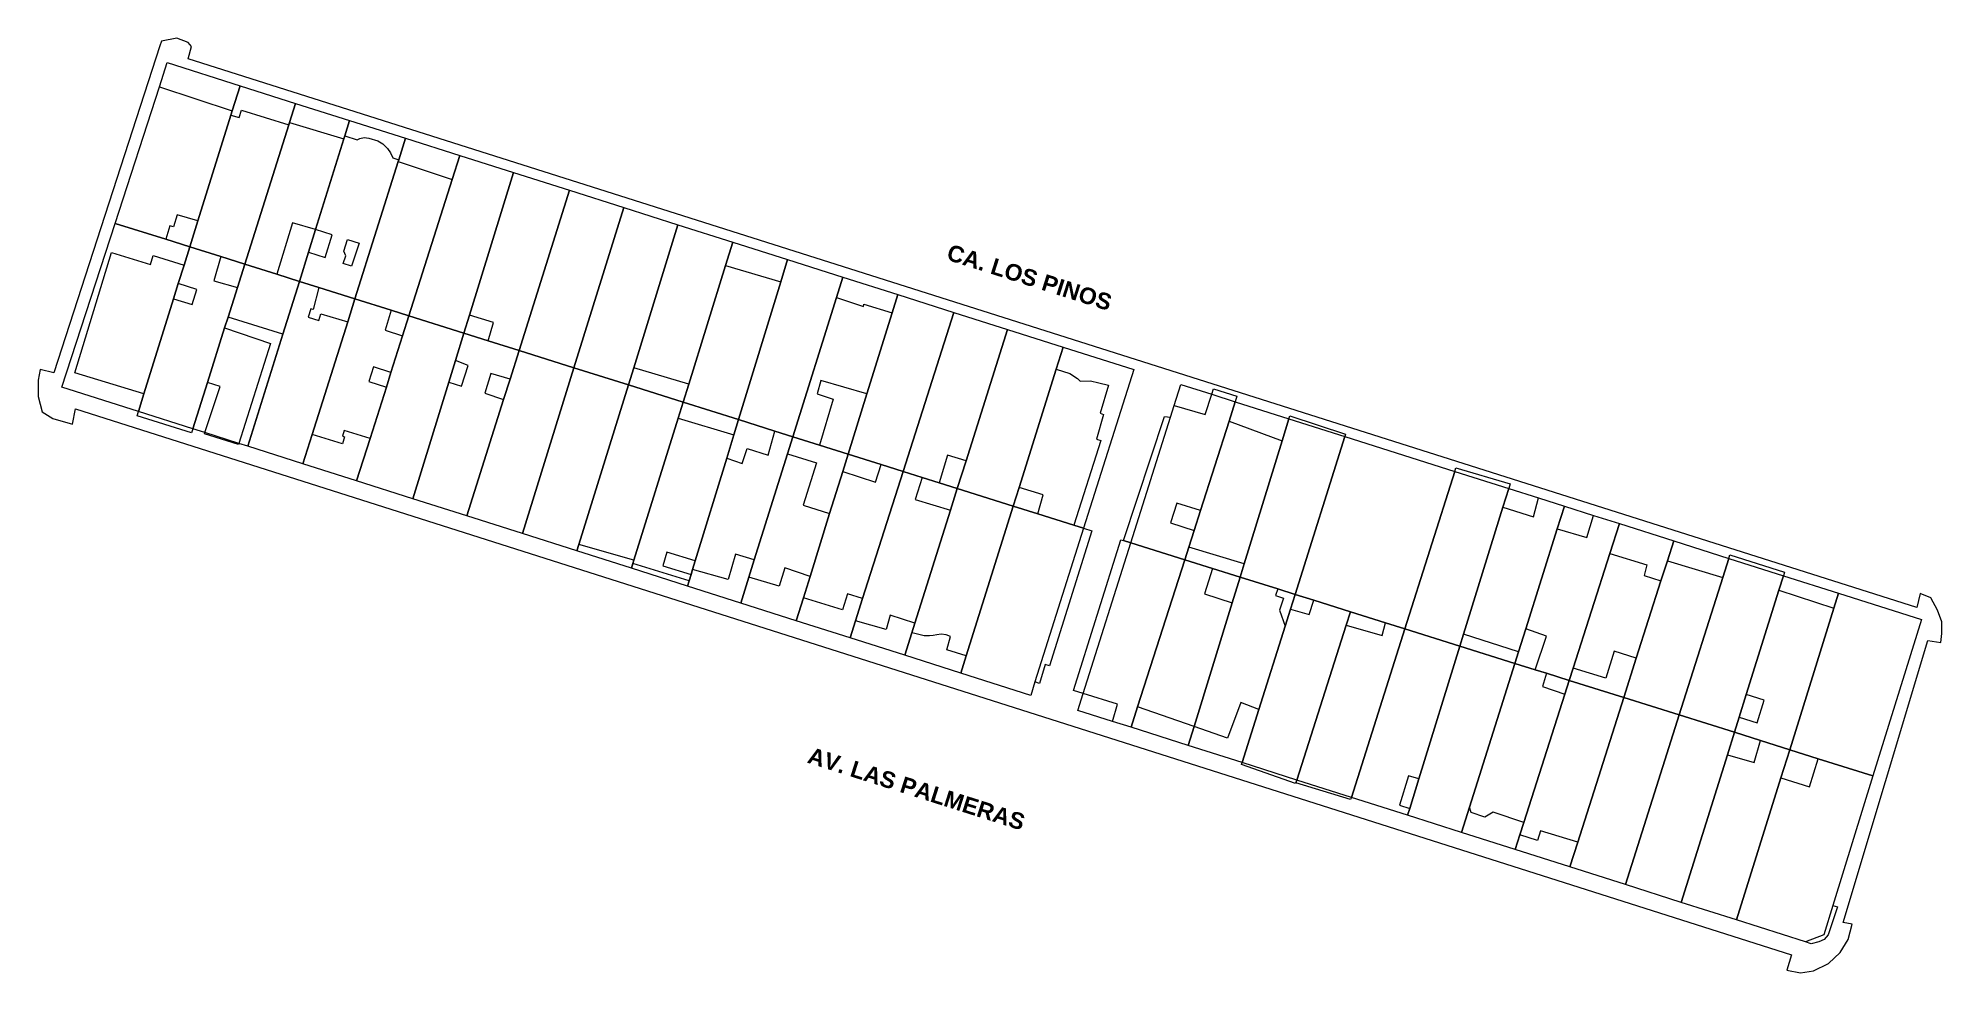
# Model space of a CAD drawing. Header units: metres. Extents: x 540584 to 540816, y 9428198 to 9428311.
import ezdxf
from ezdxf.enums import TextEntityAlignment as Align

# ---------------------------------------------------------------- set-up
doc = ezdxf.new("R2010")
doc.units = ezdxf.units.M
for name, color, linetype, lineweight, true_color in [('010101_LIMITEMANZANA', 18, 'Continuous', 9, 0x000000), ('010102_DIVISIONLOTE', 18, 'Continuous', 20, 0x000000), ('010103_AREACONSTRUIDA', 1, 'Continuous', 9, 0xff0000), ('040105_VEREDA', 18, 'Continuous', 9, 0x000000), ('NOMENCLATURA', 7, 'Continuous', 0, 0xffffff)]:
    doc.layers.add(name, color=color, linetype=linetype, lineweight=lineweight, true_color=true_color)
doc.styles.add('avenidas', font='arialbd.ttf')

msp = doc.modelspace()

# ---------------------------------------------------------------- linework, layer by layer
at = {"layer": '010101_LIMITEMANZANA', "flags": 128}
for points in [[(540705.469, 9428232.9117), (540704.9544, 9428231.2866), (540696.4447, 9428233.9944), (540689.6458, 9428236.1579), (540682.9784, 9428238.2794), (540676.435, 9428240.3615), (540669.6796, 9428242.5111), (540663.1952, 9428244.5745), (540656.3636, 9428246.7483), (540649.7367, 9428248.857), (540643.1058, 9428250.967), (540636.3552, 9428253.1151), (540629.7746, 9428255.209), (540622.9267, 9428257.388), (540616.4028, 9428259.464), (540609.6866, 9428261.6011), (540608.6038, 9428261.9456), (540604.467, 9428263.262), (540603.0005, 9428263.7286), (540596.3826, 9428265.8344), (540587.0688, 9428268.7981), (540593.5406, 9428288.7317), (540598.9292, 9428305.3288), (540599.8907, 9428308.2902), (540608.7491, 9428305.4776), (540615.4971, 9428303.335), (540622.0864, 9428301.2429), (540628.8821, 9428299.0851), (540635.4877, 9428296.9879), (540642.0344, 9428294.9092), (540648.8352, 9428292.7499), (540655.4377, 9428290.6536), (540662.0379, 9428288.558), (540668.7206, 9428286.4361), (540675.3711, 9428284.3246), (540682.0945, 9428282.1898), (540688.7877, 9428280.0647), (540695.6042, 9428277.9004), (540702.1229, 9428275.8306), (540708.9072, 9428273.6766), (540717.5116, 9428270.9446), (540711.3916, 9428251.6166)], [(540801.451, 9428202.1556), (540799.2255, 9428201.2893), (540790.8526, 9428203.9536), (540784.1243, 9428206.0945), (540777.3203, 9428208.2596), (540770.5525, 9428210.4131), (540763.9046, 9428212.5285), (540757.3804, 9428214.6045), (540750.8241, 9428216.6907), (540743.9762, 9428218.8698), (540737.3343, 9428220.9832), (540730.6889, 9428223.0978), (540724.1168, 9428225.1891), (540717.1762, 9428227.3976), (540714.9031, 9428228.1209), (540710.7083, 9428229.4557), (540711.3536, 9428231.5021), (540717.1399, 9428249.8527), (540721.9673, 9428265.1622), (540722.4079, 9428266.5594), (540723.2192, 9428269.1324), (540726.9819, 9428267.9377), (540729.8503, 9428267.0269), (540736.3844, 9428264.9523), (540743.1892, 9428262.7917), (540756.5621, 9428258.5457), (540763.1276, 9428256.4611), (540766.7263, 9428255.3185), (540769.8968, 9428254.3119), (540773.4473, 9428253.1846), (540776.6021, 9428252.1829), (540783.1939, 9428250.0899), (540789.9036, 9428247.9595), (540796.5404, 9428245.8523), (540803.2658, 9428243.7169), (540813.33, 9428240.5214), (540807.4385, 9428221.4936), (540802.557, 9428205.7276)]]:
    msp.add_lwpolyline(points, close=True, dxfattribs=at)
at = {"layer": '010102_DIVISIONLOTE', "flags": 128}
for points in [[(540603.6173, 9428289.0266), (540602.6321, 9428285.8685), (540599.7109, 9428286.7885), (540593.5406, 9428288.7317), (540598.9292, 9428305.3288), (540599.8907, 9428308.2902), (540608.7491, 9428305.4776), (540607.7921, 9428302.4096), (540607.627, 9428301.8805)], [(540614.6765, 9428300.7341), (540609.3214, 9428283.7619), (540606.4216, 9428284.6751), (540602.6321, 9428285.8685), (540603.6173, 9428289.0266), (540607.627, 9428301.8805), (540607.7921, 9428302.4096), (540608.7491, 9428305.4776), (540615.4971, 9428303.335), (540614.7621, 9428301.0054)], [(540617.0748, 9428285.2211), (540615.964, 9428281.6699), (540613.2135, 9428282.5361), (540609.3214, 9428283.7619), (540614.6765, 9428300.7341), (540614.7621, 9428301.0054), (540615.4971, 9428303.335), (540622.0864, 9428301.2429), (540621.5096, 9428299.399), (540621.395, 9428299.0326), (540617.9334, 9428287.9661)], [(540627.9918, 9428296.2585), (540622.7261, 9428279.5403), (540618.356, 9428280.9166), (540615.964, 9428281.6699), (540617.0748, 9428285.2211), (540617.9334, 9428287.9661), (540621.395, 9428299.0326), (540621.5096, 9428299.399), (540622.0864, 9428301.2429), (540628.8821, 9428299.0851), (540628.0536, 9428296.4548)], [(540634.5669, 9428294.0817), (540629.3032, 9428277.4689), (540627.1529, 9428278.1461), (540622.7261, 9428279.5403), (540627.9918, 9428296.2585), (540628.0536, 9428296.4548), (540628.8821, 9428299.0851), (540635.4877, 9428296.9879)], [(540642.0344, 9428294.9092), (540636.6771, 9428277.561), (540635.9976, 9428275.3606), (540629.3032, 9428277.4689), (540634.5669, 9428294.0817), (540635.4877, 9428296.9879)], [(540648.8352, 9428292.7499), (540642.6955, 9428273.2513), (540638.935, 9428274.4356), (540635.9976, 9428275.3606), (540636.6771, 9428277.561), (540642.0344, 9428294.9092)], [(540648.8352, 9428292.7499), (540655.4377, 9428290.6536), (540649.3765, 9428271.1472), (540642.6955, 9428273.2513)], [(540662.0379, 9428288.558), (540656.649, 9428271.1656), (540655.9972, 9428269.0621), (540649.3765, 9428271.1472), (540655.4377, 9428290.6536)], [(540597.0571, 9428267.9968), (540596.3826, 9428265.8344), (540587.0688, 9428268.7981), (540593.5406, 9428288.7317), (540599.7109, 9428286.7885), (540602.6321, 9428285.8685), (540601.9409, 9428283.6527), (540601.2348, 9428281.3892), (540600.6638, 9428279.5586)], [(540663.3407, 9428269.1572), (540662.658, 9428266.9644), (540655.9972, 9428269.0621), (540656.649, 9428271.1656), (540662.0379, 9428288.558), (540668.7206, 9428286.4361), (540667.84, 9428283.608)], [(540604.7792, 9428269.3659), (540603.0005, 9428263.7286), (540596.3826, 9428265.8344), (540597.0571, 9428267.9968), (540600.6638, 9428279.5586), (540601.2348, 9428281.3892), (540601.9409, 9428283.6527), (540602.6321, 9428285.8685), (540606.4216, 9428284.6751), (540609.3214, 9428283.7619), (540608.4254, 9428280.9219), (540607.288, 9428277.3171), (540606.8717, 9428275.9978)], [(540674.5399, 9428281.6111), (540669.4028, 9428264.8402), (540662.658, 9428266.9644), (540663.3407, 9428269.1572), (540667.84, 9428283.608), (540668.7206, 9428286.4361), (540675.3711, 9428284.3246)], [(540613.9525, 9428275.2392), (540609.6866, 9428261.6011), (540608.6038, 9428261.9456), (540604.467, 9428263.262), (540603.0005, 9428263.7286), (540604.7792, 9428269.3659), (540606.8717, 9428275.9978), (540607.288, 9428277.3171), (540608.4254, 9428280.9219), (540609.3214, 9428283.7619), (540613.2135, 9428282.5361), (540615.964, 9428281.6699)], [(540682.0945, 9428282.1898), (540681.3153, 9428279.6994), (540676.0145, 9428262.758), (540673.8276, 9428263.4467), (540669.4028, 9428264.8402), (540674.5399, 9428281.6111), (540675.3711, 9428284.3246)], [(540617.5306, 9428263.0448), (540616.4028, 9428259.464), (540609.6866, 9428261.6011), (540613.9525, 9428275.2392), (540615.964, 9428281.6699), (540618.356, 9428280.9166), (540622.7261, 9428279.5403), (540621.8488, 9428276.7548)], [(540685.029, 9428267.9837), (540682.7438, 9428260.6387), (540679.2497, 9428261.7391), (540676.0145, 9428262.758), (540681.3153, 9428279.6994), (540682.0945, 9428282.1898), (540688.7877, 9428280.0647), (540688.0918, 9428277.828)], [(540624.5648, 9428262.5466), (540622.9267, 9428257.388), (540616.4028, 9428259.464), (540617.5306, 9428263.0448), (540621.8488, 9428276.7548), (540622.7261, 9428279.5403), (540627.1529, 9428278.1461), (540629.3032, 9428277.4689), (540628.5301, 9428275.0341), (540627.1152, 9428270.5786), (540626.5528, 9428268.8072)], [(540695.6042, 9428277.9004), (540689.4323, 9428258.5323), (540686.7628, 9428259.373), (540682.7438, 9428260.6387), (540685.029, 9428267.9837), (540688.0918, 9428277.828), (540688.7877, 9428280.0647)], [(540635.9976, 9428275.3606), (540634.9744, 9428272.0474), (540634.1628, 9428269.4192), (540629.7746, 9428255.209), (540622.9267, 9428257.388), (540624.5648, 9428262.5466), (540626.5528, 9428268.8072), (540627.1152, 9428270.5786), (540628.5301, 9428275.0341), (540629.3032, 9428277.4689)], [(540697.0923, 9428259.8349), (540696.0292, 9428256.4547), (540693.8169, 9428257.1514), (540691.7527, 9428257.8015), (540689.4323, 9428258.5323), (540695.6042, 9428277.9004), (540702.1229, 9428275.8306)], [(540640.8238, 9428267.3069), (540636.3552, 9428253.1151), (540629.7746, 9428255.209), (540634.1628, 9428269.4192), (540634.9744, 9428272.0474), (540635.9976, 9428275.3606), (540638.935, 9428274.4356), (540642.6955, 9428273.2513), (540641.604, 9428269.7849)], [(540708.9072, 9428273.6766), (540708.0618, 9428270.9847), (540703.5408, 9428256.5894), (540702.8262, 9428254.3141), (540696.0292, 9428256.4547), (540697.0923, 9428259.8349), (540702.1229, 9428275.8306)], [(540649.3765, 9428271.1472), (540643.1058, 9428250.967), (540636.3552, 9428253.1151), (540640.8238, 9428267.3069), (540641.604, 9428269.7849), (540642.6955, 9428273.2513)], [(540717.5116, 9428270.9446), (540711.3916, 9428251.6166), (540710.2039, 9428251.9906), (540705.8332, 9428253.3671), (540702.8262, 9428254.3141), (540703.5408, 9428256.5894), (540708.0618, 9428270.9847), (540708.9072, 9428273.6766)], [(540655.9972, 9428269.0621), (540649.9837, 9428249.6543), (540649.7367, 9428248.857), (540643.1058, 9428250.967), (540649.3765, 9428271.1472)], [(540656.5503, 9428247.348), (540656.3636, 9428246.7483), (540649.7367, 9428248.857), (540649.9837, 9428249.6543), (540655.9972, 9428269.0621), (540662.658, 9428266.9644), (540662.0557, 9428265.0301), (540656.6738, 9428247.7445)], [(540724.1812, 9428249.3007), (540723.6989, 9428247.7927), (540717.1399, 9428249.8527), (540721.9673, 9428265.1622), (540722.4079, 9428266.5594), (540723.2192, 9428269.1324), (540726.9819, 9428267.9377), (540729.8503, 9428267.0269), (540729.0917, 9428264.655), (540725.6089, 9428253.7648), (540724.841, 9428251.3638)], [(540663.3982, 9428245.2373), (540663.1952, 9428244.5745), (540656.3636, 9428246.7483), (540656.5503, 9428247.348), (540656.6738, 9428247.7445), (540662.0557, 9428265.0301), (540662.658, 9428266.9644), (540669.4028, 9428264.8402), (540668.8306, 9428262.9721), (540667.9623, 9428260.1375), (540664.139, 9428247.6559), (540663.8212, 9428246.6181), (540663.6346, 9428246.0092)], [(540670.6657, 9428245.6629), (540669.6796, 9428242.5111), (540663.1952, 9428244.5745), (540663.3982, 9428245.2373), (540663.6346, 9428246.0092), (540663.8212, 9428246.6181), (540664.139, 9428247.6559), (540667.9623, 9428260.1375), (540668.8306, 9428262.9721), (540669.4028, 9428264.8402), (540673.8276, 9428263.4467), (540676.0145, 9428262.758), (540675.3658, 9428260.6846), (540671.327, 9428247.7763)], [(540730.9335, 9428247.2842), (540730.4375, 9428245.6764), (540727.0682, 9428246.7346), (540723.6989, 9428247.7927), (540724.1812, 9428249.3007), (540724.841, 9428251.3638), (540725.6089, 9428253.7648), (540729.0917, 9428264.655), (540729.8503, 9428267.0269), (540736.3844, 9428264.9523), (540735.5503, 9428262.2488)], [(540743.1892, 9428262.7917), (540737.1367, 9428243.5725), (540735.0195, 9428244.2374), (540730.4375, 9428245.6764), (540730.9335, 9428247.2842), (540735.5503, 9428262.2488), (540736.3844, 9428264.9523)], [(540677.3007, 9428243.1439), (540676.435, 9428240.3615), (540669.6796, 9428242.5111), (540670.6657, 9428245.6629), (540671.327, 9428247.7763), (540675.3658, 9428260.6846), (540676.0145, 9428262.758), (540679.2497, 9428261.7391), (540682.7438, 9428260.6387), (540682.0826, 9428258.5136), (540680.4917, 9428253.4002), (540678.1063, 9428245.7334)], [(540756.5621, 9428258.5457), (540750.4827, 9428239.381), (540748.1469, 9428240.1146), (540743.853, 9428241.4632), (540739.4131, 9428242.8576), (540737.1367, 9428243.5725), (540743.1892, 9428262.7917)], [(540683.6415, 9428240.3604), (540682.9784, 9428238.2794), (540676.435, 9428240.3615), (540677.3007, 9428243.1439), (540678.1063, 9428245.7334), (540680.4917, 9428253.4002), (540682.0826, 9428258.5136), (540682.7438, 9428260.6387), (540686.7628, 9428259.373), (540689.4323, 9428258.5323), (540684.5023, 9428243.0615)], [(540690.5099, 9428238.9055), (540689.6458, 9428236.1579), (540682.9784, 9428238.2794), (540683.6415, 9428240.3604), (540684.5023, 9428243.0615), (540689.4323, 9428258.5323), (540691.7527, 9428257.8015), (540693.8169, 9428257.1514), (540696.0292, 9428256.4547), (540695.1971, 9428253.8089), (540690.8754, 9428240.0678)], [(540763.1276, 9428256.4611), (540762.426, 9428254.1933), (540757.638, 9428238.7163), (540757.1918, 9428237.274), (540750.4827, 9428239.381), (540756.5621, 9428258.5457)], [(540697.1036, 9428236.0925), (540696.4447, 9428233.9944), (540689.6458, 9428236.1579), (540690.5099, 9428238.9055), (540690.8754, 9428240.0678), (540695.1971, 9428253.8089), (540696.0292, 9428256.4547), (540702.8262, 9428254.3141)], [(540764.3041, 9428236.5695), (540763.8655, 9428235.178), (540757.1918, 9428237.274), (540757.638, 9428238.7163), (540762.426, 9428254.1933), (540763.1276, 9428256.4611), (540766.7263, 9428255.3185), (540769.8968, 9428254.3119), (540769.0302, 9428251.5628), (540765.1892, 9428239.3774)], [(540705.8332, 9428253.3671), (540710.2039, 9428251.9906), (540711.3916, 9428251.6166), (540705.469, 9428232.9117), (540704.9544, 9428231.2866), (540696.4447, 9428233.9944), (540697.1036, 9428236.0925), (540702.8262, 9428254.3141)], [(540770.9745, 9428234.608), (540770.4908, 9428233.0973), (540767.7168, 9428233.9685), (540766.3245, 9428234.4058), (540763.8655, 9428235.178), (540764.3041, 9428236.5695), (540765.1892, 9428239.3774), (540769.0302, 9428251.5628), (540769.8968, 9428254.3119), (540773.4473, 9428253.1846), (540776.6021, 9428252.1829), (540775.4418, 9428248.5593)], [(540778.6489, 9428235.8249), (540777.1168, 9428231.0163), (540770.4908, 9428233.0973), (540770.9745, 9428234.608), (540775.4418, 9428248.5593), (540776.6021, 9428252.1829), (540783.1939, 9428250.0899), (540782.4248, 9428247.6759), (540781.6408, 9428245.2154)], [(540717.9712, 9428229.8834), (540717.1762, 9428227.3976), (540714.9031, 9428228.1209), (540710.7083, 9428229.4557), (540711.3536, 9428231.5021), (540717.1399, 9428249.8527), (540723.6989, 9428247.7927)], [(540789.1627, 9428245.6221), (540783.8619, 9428228.898), (540777.1168, 9428231.0163), (540778.6489, 9428235.8249), (540781.6408, 9428245.2154), (540782.4248, 9428247.6759), (540783.1939, 9428250.0899), (540789.9036, 9428247.9595)], [(540724.8318, 9428227.5066), (540724.1168, 9428225.1891), (540717.1762, 9428227.3976), (540717.9712, 9428229.8834), (540723.6989, 9428247.7927), (540727.0682, 9428246.7346), (540730.4375, 9428245.6764), (540729.4697, 9428242.5395)], [(540796.5404, 9428245.8523), (540795.9834, 9428244.0688), (540792.0259, 9428231.3962), (540791.1642, 9428228.637), (540790.5862, 9428226.7862), (540783.8619, 9428228.898), (540789.1627, 9428245.6221), (540789.9036, 9428247.9595)], [(540732.7309, 9428229.582), (540730.6889, 9428223.0978), (540724.1168, 9428225.1891), (540724.8318, 9428227.5066), (540729.4697, 9428242.5395), (540730.4375, 9428245.6764), (540735.0195, 9428244.2374), (540737.1367, 9428243.5725), (540736.5766, 9428241.7938), (540735.9187, 9428239.7047)], [(540802.7004, 9428241.9059), (540797.3202, 9428224.6713), (540793.7521, 9428225.7919), (540790.5862, 9428226.7862), (540791.1642, 9428228.637), (540792.0259, 9428231.3962), (540795.9834, 9428244.0688), (540796.5404, 9428245.8523), (540803.2658, 9428243.7169)], [(540743.3298, 9428239.8194), (540737.3343, 9428220.9832), (540730.6889, 9428223.0978), (540732.7309, 9428229.582), (540735.9187, 9428239.7047), (540736.5766, 9428241.7938), (540737.1367, 9428243.5725), (540739.4131, 9428242.8576), (540743.853, 9428241.4632)], [(540813.33, 9428240.5214), (540807.4385, 9428221.4936), (540800.793, 9428223.5806), (540797.3202, 9428224.6713), (540802.7004, 9428241.9059), (540803.2658, 9428243.7169)], [(540750.4827, 9428239.381), (540743.9762, 9428218.8698), (540737.3343, 9428220.9832), (540743.3298, 9428239.8194), (540743.853, 9428241.4632), (540748.1469, 9428240.1146)], [(540751.0833, 9428217.5287), (540750.8241, 9428216.6907), (540743.9762, 9428218.8698), (540750.4827, 9428239.381), (540757.1918, 9428237.274), (540752.1933, 9428221.1167)], [(540763.8655, 9428235.178), (540758.3464, 9428217.6692), (540757.3804, 9428214.6045), (540750.8241, 9428216.6907), (540751.0833, 9428217.5287), (540752.1933, 9428221.1167), (540757.1918, 9428237.274)], [(540764.4782, 9428214.3196), (540763.9046, 9428212.5285), (540757.3804, 9428214.6045), (540758.3464, 9428217.6692), (540763.8655, 9428235.178), (540766.3245, 9428234.4058), (540767.7168, 9428233.9685), (540770.4908, 9428233.0973), (540769.9619, 9428231.4456), (540764.955, 9428215.809)], [(540771.5142, 9428213.4316), (540770.5525, 9428210.4131), (540763.9046, 9428212.5285), (540764.4782, 9428214.3196), (540764.955, 9428215.809), (540769.9619, 9428231.4456), (540770.4908, 9428233.0973), (540777.1168, 9428231.0163)], [(540783.8619, 9428228.898), (540777.3203, 9428208.2596), (540770.5525, 9428210.4131), (540771.5142, 9428213.4316), (540777.1168, 9428231.0163)], [(540790.5862, 9428226.7862), (540789.7341, 9428224.0576), (540784.1243, 9428206.0945), (540777.3203, 9428208.2596), (540783.8619, 9428228.898)], [(540796.2462, 9428221.231), (540790.8526, 9428203.9536), (540784.1243, 9428206.0945), (540789.7341, 9428224.0576), (540790.5862, 9428226.7862), (540793.7521, 9428225.7919), (540797.3202, 9428224.6713)], [(540801.451, 9428202.1556), (540799.2255, 9428201.2893), (540790.8526, 9428203.9536), (540796.2462, 9428221.231), (540797.3202, 9428224.6713), (540800.793, 9428223.5806), (540807.4385, 9428221.4936), (540802.557, 9428205.7276)]]:
    msp.add_lwpolyline(points, close=True, dxfattribs=at)
at = {"layer": '010103_AREACONSTRUIDA', "flags": 128}
for points in [[(540607.7921, 9428302.4096), (540607.627, 9428301.8805), (540603.6173, 9428289.0266), (540601.1026, 9428289.7771), (540600.6627, 9428288.3115), (540600.2089, 9428288.4477), (540599.7109, 9428286.7885), (540593.5406, 9428288.7317), (540598.9292, 9428305.3288)], [(540614.6765, 9428300.7341), (540609.3214, 9428283.7619), (540606.4216, 9428284.6751), (540602.6321, 9428285.8685), (540603.6173, 9428289.0266), (540607.627, 9428301.8805), (540608.6539, 9428301.5971), (540608.9305, 9428302.4981)], [(540621.395, 9428299.0326), (540617.9334, 9428287.9661), (540615.1345, 9428288.7949), (540613.2135, 9428282.5361), (540609.3214, 9428283.7619), (540614.6765, 9428300.7341), (540614.7621, 9428301.0054)], [(540621.5096, 9428299.399), (540623.0072, 9428298.9082), (540623.3343, 9428299.0676), (540623.8542, 9428299.1599), (540624.4077, 9428299.0844), (540625.4979, 9428298.7739), (540626.1184, 9428298.3879), (540626.7054, 9428297.8592), (540627.0744, 9428297.3305), (540627.3428, 9428296.7012), (540628.0536, 9428296.4548), (540627.9918, 9428296.2585), (540622.7261, 9428279.5403), (540618.356, 9428280.9166), (540615.964, 9428281.6699), (540617.0748, 9428285.2211), (540619.1195, 9428284.5815), (540619.9782, 9428287.3266), (540617.9334, 9428287.9661), (540621.395, 9428299.0326)], [(540634.5669, 9428294.0817), (540629.3032, 9428277.4689), (540627.1529, 9428278.1461), (540622.7261, 9428279.5403), (540627.9918, 9428296.2585)], [(540642.0344, 9428294.9092), (540636.6771, 9428277.561), (540635.9976, 9428275.3606), (540629.3032, 9428277.4689), (540634.5669, 9428294.0817), (540635.4877, 9428296.9879)], [(540642.0344, 9428294.9092), (540648.8352, 9428292.7499), (540642.6955, 9428273.2513), (540638.935, 9428274.4356), (540639.6068, 9428276.6746), (540636.6771, 9428277.561)], [(540648.8352, 9428292.7499), (540655.4377, 9428290.6536), (540649.3765, 9428271.1472), (540642.6955, 9428273.2513)], [(540662.0379, 9428288.558), (540656.649, 9428271.1656), (540655.9972, 9428269.0621), (540649.3765, 9428271.1472), (540655.4377, 9428290.6536)], [(540668.7206, 9428286.4361), (540667.84, 9428283.608), (540663.3407, 9428269.1572), (540656.649, 9428271.1656), (540662.0379, 9428288.558)], [(540608.4254, 9428280.9219), (540607.288, 9428277.3171), (540606.8717, 9428275.9978), (540604.7792, 9428269.3659), (540603.0005, 9428263.7286), (540602.8474, 9428263.2434), (540596.2226, 9428265.3215), (540596.3826, 9428265.8344), (540597.0571, 9428267.9968), (540600.6638, 9428279.5586), (540602.9239, 9428278.8536), (540603.495, 9428280.6841), (540601.2348, 9428281.3892), (540601.9409, 9428283.6527), (540602.6321, 9428285.8685), (540606.4216, 9428284.6751), (540605.5566, 9428281.7504)], [(540622.3261, 9428283.5132), (540621.2942, 9428283.8427), (540621.6144, 9428284.7787), (540621.3918, 9428285.3643), (540621.8418, 9428286.7733), (540623.2261, 9428286.3312)], [(540601.9409, 9428283.6527), (540601.2348, 9428281.3892), (540600.6638, 9428279.5586), (540597.0571, 9428267.9968), (540588.6469, 9428270.5528), (540593.0948, 9428285.1876), (540597.8567, 9428283.7403), (540598.1879, 9428284.8299)], [(540613.2135, 9428282.5361), (540615.964, 9428281.6699), (540613.9525, 9428275.2392), (540607.288, 9428277.3171), (540608.4254, 9428280.9219), (540609.3214, 9428283.7619)], [(540674.5399, 9428281.6111), (540669.4028, 9428264.8402), (540662.658, 9428266.9644), (540663.3407, 9428269.1572), (540667.84, 9428283.608)], [(540682.0945, 9428282.1898), (540681.3153, 9428279.6994), (540676.0145, 9428262.758), (540673.8276, 9428263.4467), (540669.4028, 9428264.8402), (540674.5399, 9428281.6111), (540675.3711, 9428284.3246)], [(540618.356, 9428280.9166), (540617.6296, 9428278.2585), (540617.3448, 9428278.3441), (540617.0325, 9428277.3044), (540618.3285, 9428276.915), (540618.5757, 9428277.7381), (540621.8488, 9428276.7548), (540617.5306, 9428263.0448), (540616.4028, 9428259.464), (540609.6866, 9428261.6011), (540613.9525, 9428275.2392), (540615.964, 9428281.6699)], [(540627.1529, 9428278.1461), (540626.3899, 9428275.7182), (540628.5301, 9428275.0341), (540627.1152, 9428270.5786), (540624.9738, 9428271.2586), (540624.4113, 9428269.4871), (540626.5528, 9428268.8072), (540624.5648, 9428262.5466), (540621.4174, 9428263.5312), (540621.2062, 9428262.8491), (540621.475, 9428262.7659), (540621.2086, 9428261.9057), (540617.5306, 9428263.0448), (540621.8488, 9428276.7548), (540622.7261, 9428279.5403)], [(540676.0145, 9428262.758), (540681.3153, 9428279.6994), (540684.5946, 9428278.6253), (540684.6679, 9428278.875), (540688.0918, 9428277.828), (540685.029, 9428267.9837), (540679.4208, 9428269.6041), (540678.9585, 9428267.985), (540680.936, 9428267.3168), (540679.2497, 9428261.7391)], [(540635.9976, 9428275.3606), (540634.9744, 9428272.0474), (540634.1628, 9428269.4192), (540629.7746, 9428255.209), (540622.9267, 9428257.388), (540624.5648, 9428262.5466), (540626.5528, 9428268.8072), (540627.1152, 9428270.5786), (540628.5301, 9428275.0341), (540629.3032, 9428277.4689)], [(540702.1229, 9428275.8306), (540697.0923, 9428259.8349), (540694.8347, 9428260.5135), (540693.8169, 9428257.1514), (540691.7527, 9428257.8015), (540689.4323, 9428258.5323), (540695.6042, 9428277.9004)], [(540608.6038, 9428261.9456), (540608.5562, 9428261.7957), (540604.4136, 9428263.1012), (540604.467, 9428263.262), (540606.3336, 9428268.8846), (540604.7792, 9428269.3659), (540606.8717, 9428275.9978), (540612.4671, 9428274.1187)], [(540638.935, 9428274.4356), (540642.6955, 9428273.2513), (540641.604, 9428269.7849), (540639.2646, 9428270.4641), (540638.5183, 9428268.0809), (540640.8238, 9428267.3069), (540636.3552, 9428253.1151), (540629.7746, 9428255.209), (540634.1628, 9428269.4192), (540635.6772, 9428268.9257), (540636.5229, 9428271.4397), (540634.9744, 9428272.0474), (540635.9976, 9428275.3606)], [(540708.9072, 9428273.6766), (540708.0618, 9428270.9847), (540703.5408, 9428256.5894), (540702.8262, 9428254.3141), (540696.0292, 9428256.4547), (540697.0923, 9428259.8349), (540702.1229, 9428275.8306)], [(540705.8332, 9428253.3671), (540706.4675, 9428255.671), (540703.5408, 9428256.5894), (540708.0618, 9428270.9847), (540709.7099, 9428270.4554), (540710.6344, 9428269.868), (540710.9573, 9428269.5303), (540712.2487, 9428269.5449), (540713.232, 9428269.3247), (540714.4207, 9428269.0163), (540713.3934, 9428265.624), (540713.8043, 9428265.4624), (540712.9531, 9428262.4813), (540713.4814, 9428262.2904), (540710.2039, 9428251.9906)], [(540662.658, 9428266.9644), (540662.0557, 9428265.0301), (540656.6738, 9428247.7445), (540649.9837, 9428249.6543), (540655.9972, 9428269.0621)], [(540729.8503, 9428267.0269), (540729.0917, 9428264.655), (540725.6089, 9428253.7648), (540722.7189, 9428254.6849), (540721.9852, 9428252.2912), (540724.841, 9428251.3638), (540724.1812, 9428249.3007), (540723.6989, 9428247.7927), (540717.1399, 9428249.8527), (540716.2511, 9428250.1318), (540721.2272, 9428265.2246), (540721.9673, 9428265.1622), (540722.4079, 9428266.5594), (540726.1783, 9428265.4785), (540726.9819, 9428267.9377), (540727.1909, 9428268.5771), (540730.0589, 9428267.6792)], [(540668.8306, 9428262.9721), (540667.9623, 9428260.1375), (540664.139, 9428247.6559), (540660.6958, 9428248.7106), (540660.1914, 9428247.0639), (540663.6346, 9428246.0092), (540663.3982, 9428245.2373), (540656.5503, 9428247.348), (540656.6738, 9428247.7445), (540662.0557, 9428265.0301)], [(540743.1892, 9428262.7917), (540737.1367, 9428243.5725), (540735.0195, 9428244.2374), (540730.4375, 9428245.6764), (540730.9335, 9428247.2842), (540735.5503, 9428262.2488), (540736.3844, 9428264.9523), (540736.4899, 9428265.2944), (540743.2788, 9428263.0762)], [(540676.0145, 9428262.758), (540675.3658, 9428260.6846), (540671.327, 9428247.7763), (540669.0205, 9428248.4875), (540668.14, 9428245.3889), (540663.8212, 9428246.6181), (540664.139, 9428247.6559), (540667.9623, 9428260.1375), (540669.8442, 9428259.5107), (540670.4752, 9428261.317), (540673.0287, 9428260.5093), (540673.8276, 9428263.4467)], [(540735.5503, 9428262.2488), (540730.9335, 9428247.2842), (540724.1812, 9428249.3007), (540724.841, 9428251.3638), (540725.6089, 9428253.7648), (540729.0917, 9428264.655)], [(540680.4917, 9428253.4002), (540678.1063, 9428245.7334), (540675.0521, 9428246.8216), (540674.3477, 9428244.5601), (540670.6657, 9428245.6629), (540671.327, 9428247.7763), (540675.3658, 9428260.6846), (540678.908, 9428259.5758), (540677.2791, 9428254.436)], [(540689.4323, 9428258.5323), (540684.5023, 9428243.0615), (540682.6667, 9428243.6554), (540682.0504, 9428241.6765), (540677.3007, 9428243.1439), (540678.1063, 9428245.7334), (540680.4917, 9428253.4002), (540682.0826, 9428258.5136), (540686.0531, 9428257.239), (540686.7628, 9428259.373)], [(540691.7527, 9428257.8015), (540690.9155, 9428255.1093), (540695.1971, 9428253.8089), (540690.8754, 9428240.0678), (540687.8618, 9428241.0432), (540687.3775, 9428239.281), (540683.6415, 9428240.3604), (540684.5023, 9428243.0615), (540689.4323, 9428258.5323)], [(540757.638, 9428238.7163), (540757.1918, 9428237.274), (540750.4827, 9428239.381), (540756.5621, 9428258.5457), (540756.7047, 9428258.9954), (540763.3009, 9428257.0214), (540763.1276, 9428256.4611), (540762.426, 9428254.1933)], [(540702.8262, 9428254.3141), (540697.1036, 9428236.0925), (540694.7556, 9428236.8196), (540695.1959, 9428238.435), (540694.6676, 9428238.6406), (540694.0659, 9428238.714), (540693.5523, 9428238.6574), (540693.0743, 9428238.5735), (540692.6466, 9428238.5147), (540692.0093, 9428238.5483), (540691.3635, 9428238.6825), (540690.852, 9428238.8084), (540690.5099, 9428238.9055), (540690.8754, 9428240.0678), (540695.1971, 9428253.8089), (540696.0292, 9428256.4547)], [(540712.3969, 9428251.3), (540707.2255, 9428234.8793), (540706.7301, 9428235.0353), (540706.0101, 9428232.7491), (540705.469, 9428232.9117), (540704.9544, 9428231.2866), (540696.4447, 9428233.9944), (540697.1036, 9428236.0925), (540702.8262, 9428254.3141), (540705.8332, 9428253.3671), (540710.2039, 9428251.9906), (540711.3916, 9428251.6166)], [(540769.8968, 9428254.3119), (540769.0302, 9428251.5628), (540765.1892, 9428239.3774), (540764.3041, 9428236.5695), (540757.638, 9428238.7163), (540762.426, 9428254.1933), (540766.1529, 9428253.0243), (540766.7263, 9428255.3185)], [(540776.6021, 9428252.1829), (540775.4418, 9428248.5593), (540770.9745, 9428234.608), (540770.4908, 9428233.0973), (540767.7168, 9428233.9685), (540766.3245, 9428234.4058), (540767.7149, 9428238.4966), (540765.1892, 9428239.3774), (540769.0302, 9428251.5628), (540772.6406, 9428250.5108), (540773.4473, 9428253.1846)], [(540717.9712, 9428229.8834), (540717.1762, 9428227.3976), (540714.9031, 9428228.1209), (540715.5212, 9428230.2118), (540711.3536, 9428231.5021), (540710.161, 9428231.8713), (540715.9396, 9428250.2296), (540716.2511, 9428250.1318), (540717.1399, 9428249.8527), (540723.6989, 9428247.7927)], [(540778.6489, 9428235.8249), (540775.9399, 9428236.6781), (540774.9205, 9428233.3861), (540770.9745, 9428234.608), (540775.4418, 9428248.5593), (540779.9313, 9428247.1646), (540779.5991, 9428245.8597), (540781.6408, 9428245.2154)], [(540724.8318, 9428227.5066), (540717.9712, 9428229.8834), (540723.6989, 9428247.7927), (540727.0682, 9428246.7346), (540726.1132, 9428243.6282), (540729.4697, 9428242.5395)], [(540789.1627, 9428245.6221), (540783.8619, 9428228.898), (540777.1168, 9428231.0163), (540778.6489, 9428235.8249), (540781.6408, 9428245.2154), (540782.4248, 9428247.6759)], [(540791.1642, 9428228.637), (540790.5862, 9428226.7862), (540783.8619, 9428228.898), (540789.1627, 9428245.6221), (540789.9036, 9428247.9595), (540790.0352, 9428248.3747), (540796.6736, 9428246.2788), (540796.5404, 9428245.8523), (540795.9834, 9428244.0688), (540792.0259, 9428231.3962)], [(540735.0195, 9428244.2374), (540734.757, 9428243.4586), (540735.7291, 9428243.1309), (540735.2376, 9428241.6731), (540735.9187, 9428239.7047), (540732.7309, 9428229.582), (540730.5098, 9428230.4102), (540728.9123, 9428226.0929), (540724.8318, 9428227.5066), (540729.4697, 9428242.5395), (540730.4375, 9428245.6764)], [(540802.7004, 9428241.9059), (540797.3202, 9428224.6713), (540793.7521, 9428225.7919), (540790.5862, 9428226.7862), (540791.1642, 9428228.637), (540793.3355, 9428227.9589), (540794.1972, 9428230.7181), (540792.0259, 9428231.3962), (540795.9834, 9428244.0688)], [(540743.853, 9428241.4632), (540743.3298, 9428239.8194), (540737.3343, 9428220.9832), (540737.2261, 9428220.6431), (540737.1937, 9428220.5414), (540730.6181, 9428222.873), (540730.6889, 9428223.0978), (540732.7309, 9428229.582), (540735.9187, 9428239.7047), (540736.5766, 9428241.7938), (540738.822, 9428241.1237), (540739.4131, 9428242.8576)], [(540813.33, 9428240.5214), (540807.4385, 9428221.4936), (540800.793, 9428223.5806), (540797.3202, 9428224.6713), (540802.7004, 9428241.9059), (540803.2658, 9428243.7169)], [(540750.4827, 9428239.381), (540743.9762, 9428218.8698), (540743.8881, 9428218.592), (540737.2261, 9428220.6431), (540737.3343, 9428220.9832), (540743.3298, 9428239.8194), (540747.7128, 9428238.5549), (540748.1469, 9428240.1146)], [(540750.8241, 9428216.6907), (540743.9762, 9428218.8698), (540750.4827, 9428239.381), (540757.1918, 9428237.274), (540752.1933, 9428221.1167), (540750.9348, 9428221.5061), (540749.8248, 9428217.9181), (540751.0833, 9428217.5287)], [(540763.8655, 9428235.178), (540758.3464, 9428217.6692), (540757.3804, 9428214.6045), (540750.8241, 9428216.6907), (540751.0833, 9428217.5287), (540752.1933, 9428221.1167), (540757.1918, 9428237.274)], [(540766.3245, 9428234.4058), (540767.7168, 9428233.9685), (540767.2249, 9428232.3499), (540769.9619, 9428231.4456), (540764.955, 9428215.809), (540761.2315, 9428217.0561), (540760.2252, 9428216.4435), (540758.5396, 9428217.0393), (540758.3464, 9428217.6692), (540763.8655, 9428235.178)], [(540777.1168, 9428231.0163), (540771.5142, 9428213.4316), (540766.9869, 9428214.7909), (540766.6346, 9428213.6176), (540764.4782, 9428214.3196), (540764.955, 9428215.809), (540769.9619, 9428231.4456), (540770.4908, 9428233.0973)], [(540783.8619, 9428228.898), (540777.3203, 9428208.2596), (540770.5525, 9428210.4131), (540771.5142, 9428213.4316), (540777.1168, 9428231.0163)], [(540790.5862, 9428226.7862), (540789.7341, 9428224.0576), (540784.1243, 9428206.0945), (540777.3203, 9428208.2596), (540783.8619, 9428228.898)], [(540797.3202, 9428224.6713), (540796.2462, 9428221.231), (540790.8526, 9428203.9536), (540784.1243, 9428206.0945), (540789.7341, 9428224.0576), (540792.9899, 9428223.0992), (540793.7521, 9428225.7919)], [(540807.4385, 9428221.4936), (540802.557, 9428205.7276), (540803.1176, 9428205.5388), (540801.9774, 9428202.1533), (540801.5007, 9428201.5822), (540800.8718, 9428201.2885), (540799.9325, 9428201.0535), (540799.2255, 9428201.2893), (540790.8526, 9428203.9536), (540796.2462, 9428221.231), (540799.7259, 9428220.1694), (540800.793, 9428223.5806)]]:
    msp.add_lwpolyline(points, close=True, dxfattribs=at)
at = {"layer": '040105_VEREDA'}
for p, q in [((540601.037938, 9428311.278446), (540599.18251, 9428310.895519)), ((540602.449675, 9428310.754446), (540601.037938, 9428311.278446)), ((540598.976073, 9428310.339034), (540586.098303, 9428270.547364)), ((540599.18251, 9428310.895519), (540598.976073, 9428310.339034)), ((540602.853015, 9428310.250588), (540602.449675, 9428310.754446)), ((540602.456198, 9428308.742086), (540602.853015, 9428310.250588)), ((540812.785281, 9428241.983156), (540602.456198, 9428308.742086)), ((540584.412881, 9428270.953218), (540584.173625, 9428269.632868)), ((540584.173625, 9428269.632868), (540584.173625, 9428267.664631)), ((540586.098303, 9428270.547364), (540584.412881, 9428270.953218)), ((540584.173625, 9428267.664631), (540584.666009, 9428265.798897)), ((540584.666009, 9428265.798897), (540585.979057, 9428264.999306)), ((540585.979057, 9428264.999306), (540588.379471, 9428264.302218)), ((540588.379471, 9428264.302218), (540588.723429, 9428266.167461)), ((540588.723429, 9428266.167461), (540797.525931, 9428199.695652)), ((540813.1854, 9428243.687034), (540812.785281, 9428241.983156)), ((540814.467836, 9428243.142966), (540813.1854, 9428243.687034)), ((540815.314978, 9428241.665665), (540814.467836, 9428243.142966)), ((540815.8352, 9428240.226909), (540815.314978, 9428241.665665)), ((540815.8352, 9428238.800239), (540815.8352, 9428240.226909)), ((540803.80015, 9428203.64314), (540814.121315, 9428237.972392)), ((540814.121315, 9428237.972392), (540815.714501, 9428237.707034)), ((540815.714501, 9428237.707034), (540815.8352, 9428238.800239)), ((540804.913529, 9428203.421606), (540803.80015, 9428203.64314)), ((540804.42055, 9428201.560436), (540804.913529, 9428203.421606)), ((540802.03978, 9428198.653281), (540803.471068, 9428199.991223)), ((540803.471068, 9428199.991223), (540804.42055, 9428201.560436)), ((540797.525931, 9428199.695652), (540796.955359, 9428197.834864)), ((540796.955359, 9428197.834864), (540798.616035, 9428197.505231)), ((540798.616035, 9428197.505231), (540800.197107, 9428197.766667)), ((540800.197107, 9428197.766667), (540802.03978, 9428198.653281))]:
    msp.add_line(p, q, dxfattribs=at)

# ---------------------------------------------------------------- texts
at = {"layer": 'NOMENCLATURA', "linetype": 'Continuous', "style": 'avenidas'}
for s, p in [('CA. LOS PINOS', (540704.814073, 9428282.153589)), ('AV. LAS PALMERAS', (540691.060069, 9428219.928401)), ('AV. LAS PALMERAS', (540691.060069, 9428219.928401))]:
    msp.add_text(s, height=2, rotation=342.414864, dxfattribs=at).set_placement(p, align=Align.MIDDLE_CENTER)

doc.saveas('drawing.dxf')
